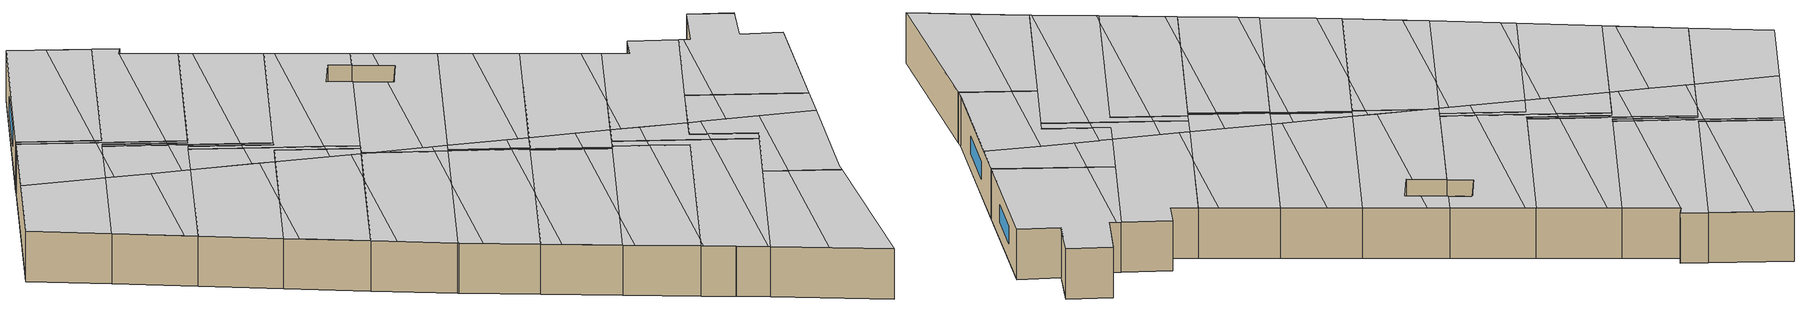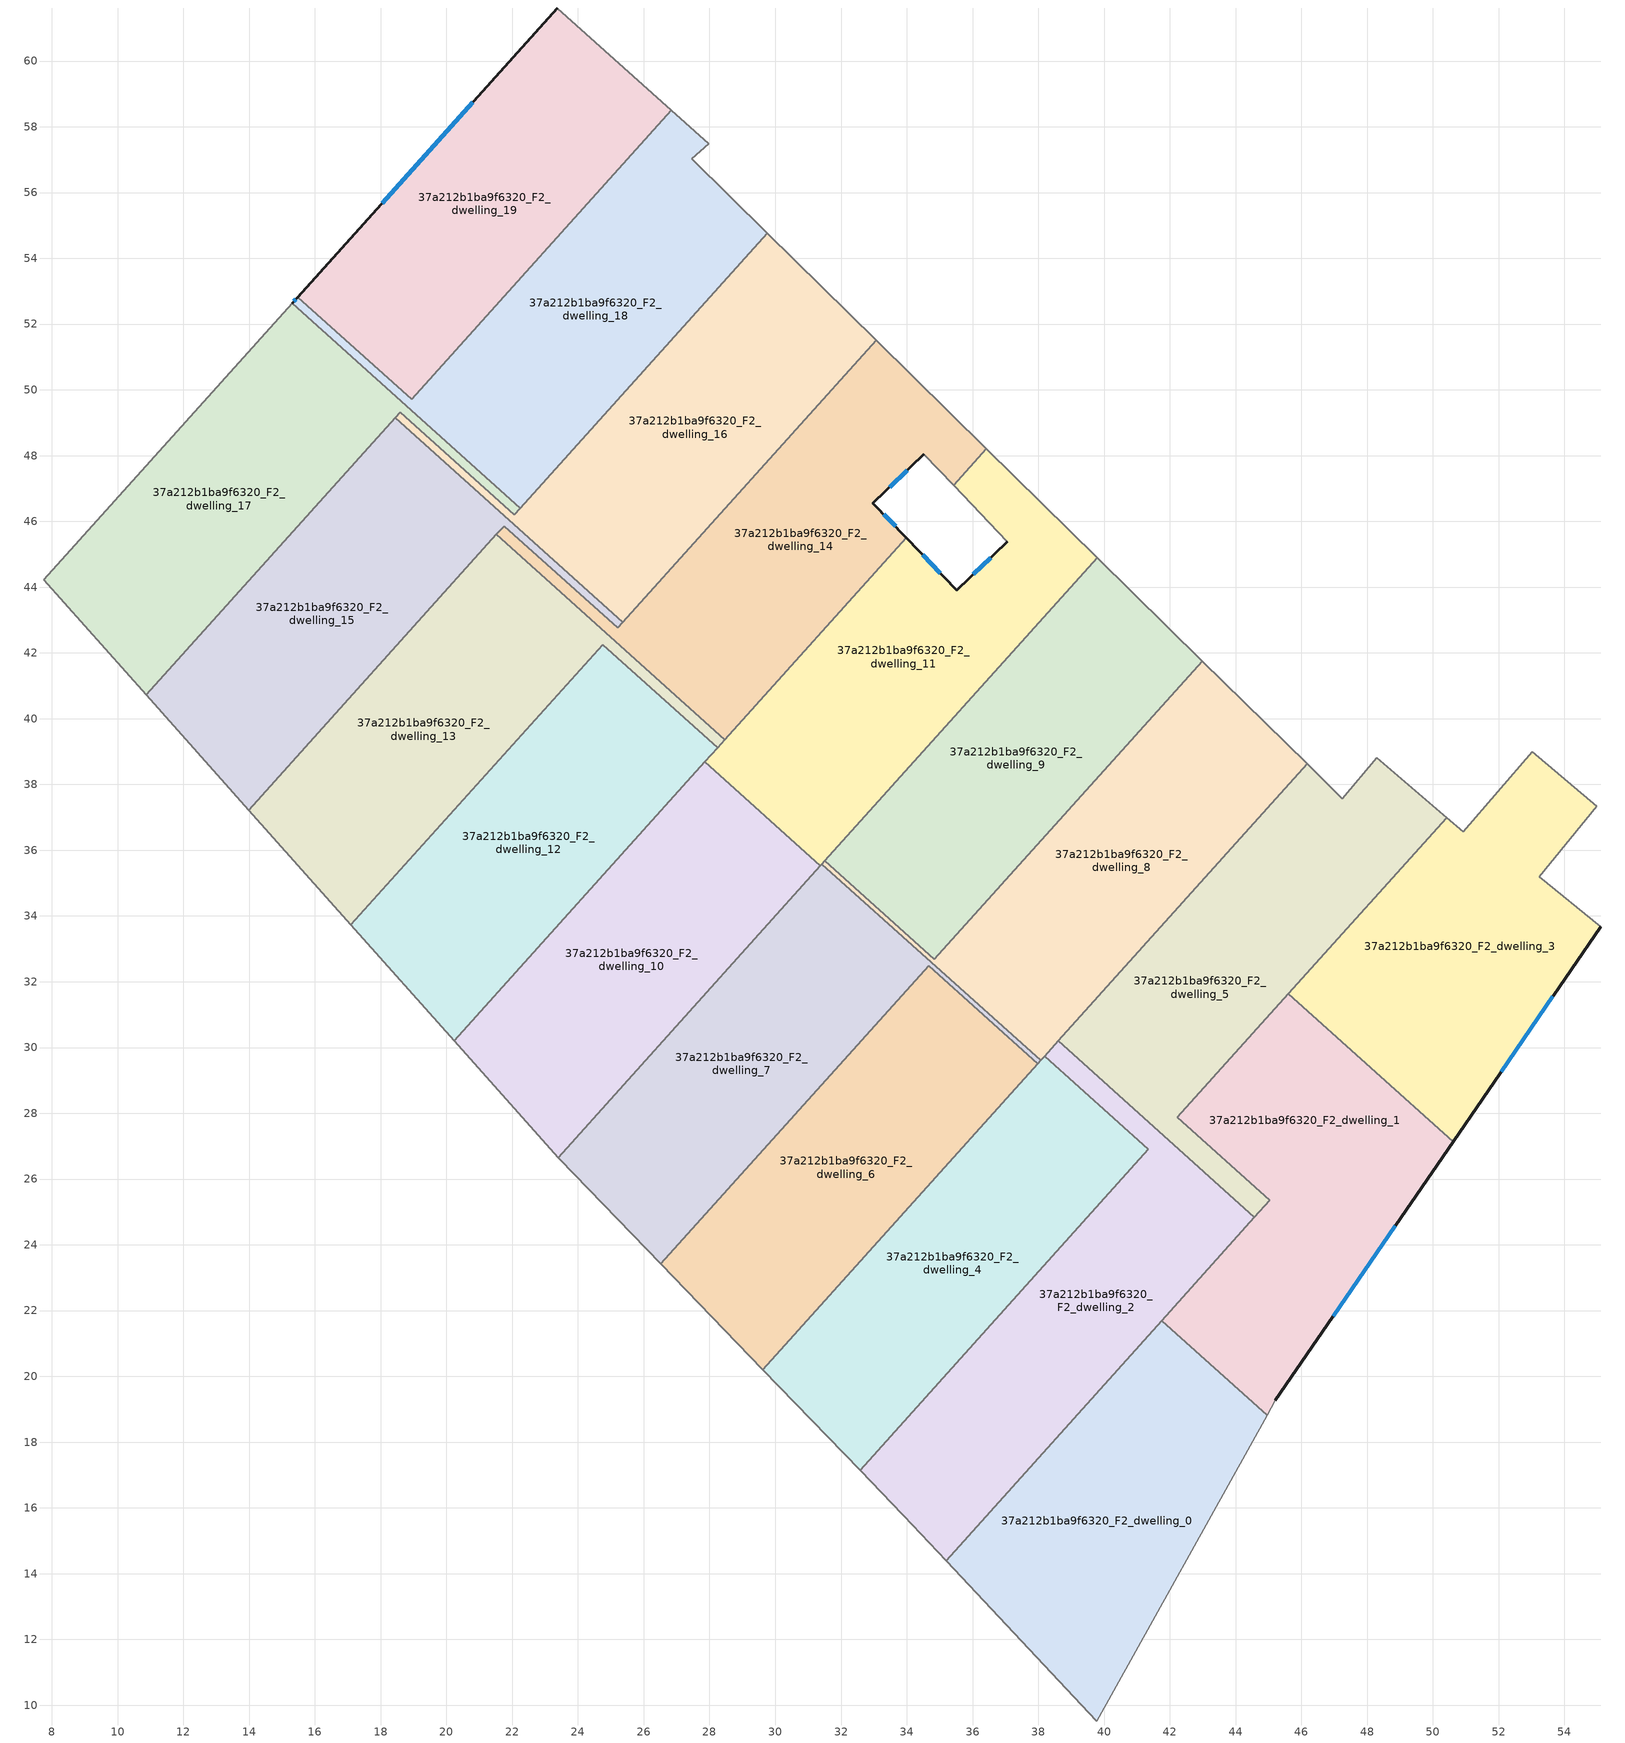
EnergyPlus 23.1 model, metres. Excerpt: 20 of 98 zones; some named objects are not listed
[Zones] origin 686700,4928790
37a212b1ba9f6320_F2_dwelling_0
 floor to 37a212b1ba9f6320_F1_dwelling_0 (EU_floor_Construction): 44.96,18.82 39.77,9.52 35.19,14.39 41.75,21.7 z6
 wall to 37a212b1ba9f6320_F2_dwelling_1 (EU_wall_Construction): 44.96,18.82 41.75,21.7 z6:9
 wall adiabatic (EU_wall_Construction): 35.19,14.39 39.77,9.52 44.96,18.82 z6:9
 wall to 37a212b1ba9f6320_F2_dwelling_2 (EU_wall_Construction): 41.75,21.7 35.19,14.39 z6:9
 ceiling to 37a212b1ba9f6320_F3_dwelling_9 (EU_floor_Construction): 39.77,9.52 44.96,18.82 42.78,20.77 37.38,12.07 z9
 ceiling to 37a212b1ba9f6320_F3_dwelling_10 (EU_floor_Construction): 37.38,12.07 42.78,20.77 41.75,21.7 35.19,14.39 z9
37a212b1ba9f6320_F2_dwelling_1
 floor to 37a212b1ba9f6320_F1_dwelling_1 (EU_floor_Construction): 50.61,27.14 45.21,19.27 44.96,18.82 41.75,21.7 45.04,25.36 42.23,27.88 45.61,31.64 z6
 wall outside (EU_wall_Construction): 45.21,19.27 50.61,27.14 z6:9
 wall to 37a212b1ba9f6320_F2_dwelling_5 (EU_wall_Construction): 45.61,31.64 42.23,27.88 45.04,25.36 44.57,24.84 z6:9
 wall to 37a212b1ba9f6320_F2_dwelling_3 (EU_wall_Construction): 50.61,27.14 45.61,31.64 z6:9
 wall adiabatic (EU_wall_Construction): 44.96,18.82 45.21,19.27 z6:9
 wall to 37a212b1ba9f6320_F2_dwelling_2 (EU_wall_Construction): 44.57,24.84 41.75,21.7 z6:9
 window (EU_Window_Construction): 46.97,21.83 48.86,24.58 z6.98:8.02
 ceiling to 37a212b1ba9f6320_F3_dwelling_10 (EU_floor_Construction): 42.78,20.77 46.6,26.92 43.86,28.63 42.98,27.21 45.04,25.36 41.75,21.7 z9
 ceiling to 37a212b1ba9f6320_F3_dwelling_9 (EU_floor_Construction): 45.21,19.27 49.31,25.24 46.6,26.92 42.78,20.77 44.96,18.82 z9
 ceiling to 37a212b1ba9f6320_F3_dwelling_0 (EU_floor_Construction): 49.31,25.24 50.61,27.14 46.76,30.61 45.06,27.88 z9
 ceiling to 37a212b1ba9f6320_F3_dwelling_1 (EU_floor_Construction): 45.06,27.88 46.76,30.61 45.61,31.64 43.24,29.01 z9
 ceiling to 37a212b1ba9f6320_F3_dwelling_11 (EU_floor_Construction): 42.98,27.21 43.86,28.63 43.24,29.01 42.23,27.88 z9
37a212b1ba9f6320_F2_dwelling_10
 floor to 37a212b1ba9f6320_F1_dwelling_10 (EU_floor_Construction): 31.37,35.53 23.4,26.65 20.24,30.2 27.86,38.68 z6
 wall adiabatic (EU_wall_Construction): 20.24,30.2 23.4,26.65 z6:9
 wall to 37a212b1ba9f6320_F2_dwelling_11 (EU_wall_Construction): 31.37,35.53 27.86,38.68 z6:9
 wall to 37a212b1ba9f6320_F2_dwelling_7 (EU_wall_Construction): 23.4,26.65 31.37,35.53 z6:9
 wall to 37a212b1ba9f6320_F2_dwelling_12 (EU_wall_Construction): 27.86,38.68 20.24,30.2 z6:9
 ceiling to 37a212b1ba9f6320_F3_dwelling_15 (EU_floor_Construction): 28.6,32.44 30.82,36.02 28.3,38.29 27.79,38.6 25.6,36.16 21.22,29.11 23.4,26.65 z9
 ceiling adiabatic (EU_roof_Construction): 28.6,32.44 31.37,35.53 30.82,36.02 z9; 28.3,38.29 27.86,38.68 27.79,38.6 z9
 ceiling to 37a212b1ba9f6320_F3_dwelling_16 (EU_floor_Construction): 21.22,29.11 25.6,36.16 20.24,30.2 z9
37a212b1ba9f6320_F2_dwelling_11
 floor to 37a212b1ba9f6320_F1_dwelling_11 (EU_floor_Construction): 39.79,44.9 31.37,35.53 27.86,38.68 33.99,45.5 35.52,43.91 37.06,45.38 35.42,47.1 36.42,48.21 z6
 wall outside (EU_wall_Construction): 37.06,45.38 35.52,43.91 33.99,45.5 z6:9
 wall adiabatic (EU_wall_Construction): 35.42,47.1 37.06,45.38 / 39.79,44.9 36.42,48.21 z6:9
 wall to 37a212b1ba9f6320_F2_dwelling_14 (EU_wall_Construction): 36.42,48.21 35.42,47.1 / 33.99,45.5 28.47,39.36 z6:9
 wall to 37a212b1ba9f6320_F2_dwelling_9 (EU_wall_Construction): 31.51,35.68 39.79,44.9 z6:9
 wall to 37a212b1ba9f6320_F2_dwelling_13 (EU_wall_Construction): 28.47,39.36 28.24,39.11 z6:9
 wall to 37a212b1ba9f6320_F2_dwelling_8 (EU_wall_Construction): 31.42,35.58 31.51,35.68 z6:9
 wall to 37a212b1ba9f6320_F2_dwelling_7 (EU_wall_Construction): 31.37,35.53 31.42,35.58 z6:9
 wall to 37a212b1ba9f6320_F2_dwelling_12 (EU_wall_Construction): 28.24,39.11 27.86,38.68 z6:9
 window (EU_Window_Construction): 36.56,44.9 36.02,44.39 / 35.02,44.43 34.49,44.98 z6.98:8.02
 ceiling to 37a212b1ba9f6320_F3_dwelling_3 (EU_floor_Construction): 31.87,36.07 39.79,44.9 37.29,47.36 36.45,46.01 37.06,45.38 35.52,43.91 35.29,44.14 30.72,36.78 z9
 ceiling to 37a212b1ba9f6320_F3_dwelling_15 (EU_floor_Construction): 30.82,36.02 31.14,36.53 28.3,38.29 z9
 ceiling to 37a212b1ba9f6320_F3_dwelling_4 (EU_floor_Construction): 30.72,36.78 35.29,44.14 33.99,45.5 27.86,38.68 28.31,38.28 z9; 36.45,46.01 37.29,47.36 36.42,48.21 35.42,47.1 z9
 ceiling adiabatic (EU_roof_Construction): 31.37,35.53 31.87,36.07 31.14,36.53 30.82,36.02 z9
37a212b1ba9f6320_F2_dwelling_12
 floor to 37a212b1ba9f6320_F1_dwelling_12 (EU_floor_Construction): 28.24,39.11 20.24,30.2 17.09,33.73 24.75,42.25 z6
 wall adiabatic (EU_wall_Construction): 17.09,33.73 20.24,30.2 z6:9
 wall to 37a212b1ba9f6320_F2_dwelling_13 (EU_wall_Construction): 28.24,39.11 24.75,42.25 17.09,33.73 z6:9
 ceiling to 37a212b1ba9f6320_F3_dwelling_16 (EU_floor_Construction): 25.6,36.16 27.3,38.91 23.73,41.12 20.27,37.27 17.67,33.09 20.24,30.2 z9
 ceiling to 37a212b1ba9f6320_F3_dwelling_15 (EU_floor_Construction): 25.6,36.16 27.79,38.6 27.3,38.91 z9
 ceiling to 37a212b1ba9f6320_F3_dwelling_5 (EU_floor_Construction): 26.31,39.53 26.83,40.38 24.75,42.25 23.73,41.12 z9
 ceiling to 37a212b1ba9f6320_F3_dwelling_17 (EU_floor_Construction): 17.67,33.09 20.27,37.27 17.09,33.73 z9
 ceiling to 37a212b1ba9f6320_F3_dwelling_4 (EU_floor_Construction): 27.79,38.6 28.24,39.11 26.83,40.38 26.31,39.53 z9
37a212b1ba9f6320_F2_dwelling_13
 floor to 37a212b1ba9f6320_F1_dwelling_13 (EU_floor_Construction): 24.75,42.25 17.09,33.73 13.99,37.22 21.52,45.6 28.47,39.36 28.24,39.11 z6
 wall adiabatic (EU_wall_Construction): 13.99,37.22 17.09,33.73 z6:9
 wall to 37a212b1ba9f6320_F2_dwelling_14 (EU_wall_Construction): 28.47,39.36 21.52,45.6 z6:9
 wall to 37a212b1ba9f6320_F2_dwelling_15 (EU_wall_Construction): 21.52,45.6 13.99,37.22 z6:9
 ceiling to 37a212b1ba9f6320_F3_dwelling_17 (EU_floor_Construction): 20.27,37.27 22.96,41.6 19.73,43.61 13.99,37.22 17.09,33.73 z9
 ceiling to 37a212b1ba9f6320_F3_dwelling_16 (EU_floor_Construction): 20.27,37.27 23.73,41.12 22.96,41.6 z9
 ceiling to 37a212b1ba9f6320_F3_dwelling_6 (EU_floor_Construction): 22.62,41.82 23.74,43.61 21.52,45.6 19.73,43.61 z9
 ceiling to 37a212b1ba9f6320_F3_dwelling_5 (EU_floor_Construction): 26.83,40.38 27.02,40.67 23.74,43.61 22.62,41.82 23.73,41.12 24.75,42.25 z9
 ceiling to 37a212b1ba9f6320_F3_dwelling_4 (EU_floor_Construction): 28.24,39.11 28.47,39.36 27.02,40.67 26.83,40.38 z9
37a212b1ba9f6320_F2_dwelling_14
 floor to 37a212b1ba9f6320_F1_dwelling_14 (EU_floor_Construction): 36.42,48.21 35.42,47.1 34.52,48.04 32.97,46.56 33.99,45.5 28.47,39.36 21.52,45.6 21.75,45.86 25.2,42.76 33.07,51.51 z6
 wall outside (EU_wall_Construction): 33.99,45.5 32.97,46.56 34.52,48.04 z6:9
 wall adiabatic (EU_wall_Construction): 34.52,48.04 35.42,47.1 / 36.42,48.21 33.07,51.51 z6:9
 wall to 37a212b1ba9f6320_F2_dwelling_15 (EU_wall_Construction): 25.36,42.93 25.2,42.76 21.75,45.86 21.52,45.6 z6:9
 wall to 37a212b1ba9f6320_F2_dwelling_16 (EU_wall_Construction): 33.07,51.51 25.36,42.93 z6:9
 window (EU_Window_Construction): 33.48,47.04 34.02,47.56 / 33.66,45.84 33.3,46.21 z6.98:8.02
 ceiling to 37a212b1ba9f6320_F3_dwelling_4 (EU_floor_Construction): 33.99,45.5 32.97,46.56 34.52,48.04 35.42,47.1 36.42,48.21 33.49,51.1 27.02,40.67 28.47,39.36 z9
 ceiling to 37a212b1ba9f6320_F3_dwelling_5 (EU_floor_Construction): 27.02,40.67 33.49,51.1 33.07,51.51 25.36,42.93 25.2,42.76 23.92,43.91 23.74,43.61 z9
 ceiling to 37a212b1ba9f6320_F3_dwelling_6 (EU_floor_Construction): 23.74,43.61 23.92,43.91 21.75,45.86 21.52,45.6 z9
37a212b1ba9f6320_F2_dwelling_15
 floor to 37a212b1ba9f6320_F1_dwelling_15 (EU_floor_Construction): 21.75,45.86 13.99,37.22 10.87,40.72 18.44,49.15 25.36,42.93 25.2,42.76 z6
 wall adiabatic (EU_wall_Construction): 10.87,40.72 13.99,37.22 z6:9
 wall to 37a212b1ba9f6320_F2_dwelling_16 (EU_wall_Construction): 25.36,42.93 18.44,49.15 z6:9
 wall to 37a212b1ba9f6320_F2_dwelling_17 (EU_wall_Construction): 18.44,49.15 10.87,40.72 z6:9
 ceiling to 37a212b1ba9f6320_F3_dwelling_18 (EU_floor_Construction): 13.49,37.78 17.84,44.78 15.71,46.11 10.87,40.72 z9
 ceiling to 37a212b1ba9f6320_F3_dwelling_17 (EU_floor_Construction): 13.99,37.22 19.73,43.61 17.84,44.78 13.49,37.78 z9
 ceiling to 37a212b1ba9f6320_F3_dwelling_8 (EU_floor_Construction): 16.11,45.86 17.52,48.12 15.71,46.11 16.03,45.91 z9
 ceiling to 37a212b1ba9f6320_F3_dwelling_7 (EU_floor_Construction): 19.3,43.88 21.09,46.77 18.44,49.15 17.52,48.12 16.11,45.86 z9
 ceiling to 37a212b1ba9f6320_F3_dwelling_6 (EU_floor_Construction): 23.92,43.91 24.05,44.11 21.09,46.77 19.3,43.88 19.73,43.61 21.52,45.6 21.75,45.86 z9
 ceiling to 37a212b1ba9f6320_F3_dwelling_5 (EU_floor_Construction): 25.2,42.76 25.36,42.93 24.05,44.11 23.92,43.91 z9
37a212b1ba9f6320_F2_dwelling_16
 floor to 37a212b1ba9f6320_F1_dwelling_16 (EU_floor_Construction): 33.07,51.51 25.36,42.93 18.44,49.15 18.6,49.32 22.06,46.21 29.76,54.77 z6
 wall to 37a212b1ba9f6320_F2_dwelling_17 (EU_wall_Construction): 22.24,46.4 22.06,46.21 18.6,49.32 18.44,49.15 z6:9
 wall adiabatic (EU_wall_Construction): 33.07,51.51 29.76,54.77 z6:9
 wall to 37a212b1ba9f6320_F2_dwelling_18 (EU_wall_Construction): 29.76,54.77 22.24,46.4 z6:9
 ceiling to 37a212b1ba9f6320_F3_dwelling_5 (EU_floor_Construction): 25.36,42.93 33.07,51.51 30.32,54.21 24.05,44.11 z9
 ceiling to 37a212b1ba9f6320_F3_dwelling_6 (EU_floor_Construction): 24.05,44.11 30.32,54.21 29.76,54.77 22.06,46.21 21.21,46.97 21.09,46.77 z9
 ceiling to 37a212b1ba9f6320_F3_dwelling_7 (EU_floor_Construction): 21.09,46.77 21.21,46.97 18.6,49.32 18.44,49.15 z9
37a212b1ba9f6320_F2_dwelling_17
 floor to 37a212b1ba9f6320_F1_dwelling_17 (EU_floor_Construction): 18.6,49.32 10.87,40.72 7.75,44.22 15.31,52.63 22.24,46.4 22.06,46.21 z6
 wall adiabatic (EU_wall_Construction): 15.31,52.63 7.75,44.22 10.87,40.72 z6:9
 wall to 37a212b1ba9f6320_F2_dwelling_18 (EU_wall_Construction): 22.24,46.4 15.31,52.63 z6:9
 ceiling to 37a212b1ba9f6320_F3_dwelling_8 (EU_floor_Construction): 17.52,48.13 18.52,49.74 15.31,52.63 11.69,48.6 15.71,46.11 z9
 ceiling to 37a212b1ba9f6320_F3_dwelling_18 (EU_floor_Construction): 10.87,40.72 15.71,46.11 11.69,48.6 7.75,44.22 z9
 ceiling to 37a212b1ba9f6320_F3_dwelling_7 (EU_floor_Construction): 21.21,46.97 21.35,47.19 18.52,49.74 17.52,48.13 18.6,49.32 z9
 ceiling to 37a212b1ba9f6320_F3_dwelling_6 (EU_floor_Construction): 22.06,46.21 22.24,46.4 21.35,47.19 21.21,46.97 z9
37a212b1ba9f6320_F2_dwelling_18
 floor to 37a212b1ba9f6320_F1_dwelling_18 (EU_floor_Construction): 27.97,57.48 27.46,57.03 29.76,54.77 22.24,46.4 15.31,52.63 15.48,52.82 18.94,49.71 26.84,58.5 z6
 wall outside (EU_wall_Construction): 15.48,52.82 15.31,52.63 z6:9
 wall to 37a212b1ba9f6320_F2_dwelling_19 (EU_wall_Construction): 26.84,58.5 18.94,49.71 15.48,52.82 z6:9
 wall adiabatic (EU_wall_Construction): 29.76,54.77 27.46,57.03 27.97,57.48 26.84,58.5 z6:9
 window (EU_Window_Construction): 15.42,52.76 15.36,52.69 z6.98:8.02
 ceiling to 37a212b1ba9f6320_F3_dwelling_7 (EU_floor_Construction): 21.35,47.19 27.46,57.03 27.97,57.48 26.84,58.5 18.94,49.71 18.66,49.96 18.52,49.74 z9
 ceiling to 37a212b1ba9f6320_F3_dwelling_6 (EU_floor_Construction): 22.24,46.4 29.76,54.77 27.46,57.03 21.35,47.19 z9
 ceiling to 37a212b1ba9f6320_F3_dwelling_8 (EU_floor_Construction): 18.52,49.74 18.66,49.96 15.48,52.82 15.31,52.63 z9
37a212b1ba9f6320_F2_dwelling_19
 floor to 37a212b1ba9f6320_F1_dwelling_19 (EU_floor_Construction): 26.84,58.5 18.94,49.71 15.48,52.82 23.38,61.61 z6
 wall outside (EU_wall_Construction): 23.38,61.61 15.48,52.82 z6:9
 wall adiabatic (EU_wall_Construction): 26.84,58.5 23.38,61.61 z6:9
 window (EU_Window_Construction): 20.81,58.75 18.05,55.68 z6.98:8.02
 ceiling to 37a212b1ba9f6320_F3_dwelling_7 (EU_floor_Construction): 18.94,49.71 26.84,58.5 24.99,60.16 18.66,49.96 z9
 ceiling adiabatic (EU_roof_Construction): 18.66,49.96 24.99,60.16 26.84,58.5 23.38,61.61 15.48,52.82 z9
37a212b1ba9f6320_F2_dwelling_2
 floor to 37a212b1ba9f6320_F1_dwelling_2 (EU_floor_Construction): 41.35,26.9 38.19,29.74 38.6,30.2 44.57,24.84 35.19,14.39 33.91,15.77 33.89,15.79 32.58,17.14 z6
 wall adiabatic (EU_wall_Construction): 32.58,17.14 33.89,15.79 33.91,15.77 35.19,14.39 z6:9
 wall to 37a212b1ba9f6320_F2_dwelling_4 (EU_wall_Construction): 38.19,29.74 41.35,26.9 32.58,17.14 z6:9
 wall to 37a212b1ba9f6320_F2_dwelling_5 (EU_wall_Construction): 44.57,24.84 38.6,30.2 z6:9
 wall to 37a212b1ba9f6320_F2_dwelling_8 (EU_wall_Construction): 38.6,30.2 38.19,29.74 z6:9
 ceiling to 37a212b1ba9f6320_F3_dwelling_11 (EU_floor_Construction): 35.09,14.5 42.61,26.61 40.03,28.92 39.7,28.38 41.35,26.9 33.03,17.64 32.67,17.05 33.89,15.79 33.91,15.77 z9
 ceiling to 37a212b1ba9f6320_F3_dwelling_12 (EU_floor_Construction): 39.7,28.38 40.03,28.92 38.6,30.2 38.19,29.74 z9; 32.67,17.05 33.03,17.64 32.58,17.14 z9
 ceiling to 37a212b1ba9f6320_F3_dwelling_10 (EU_floor_Construction): 35.19,14.39 44.57,24.84 42.61,26.61 35.09,14.5 z9
37a212b1ba9f6320_F2_dwelling_3
 floor to 37a212b1ba9f6320_F1_dwelling_3 (EU_floor_Construction): 54.98,37.34 53.23,35.19 55.1,33.68 50.61,27.14 45.61,31.64 50.42,36.99 50.92,36.56 53.02,39 z6
 wall outside (EU_wall_Construction): 50.61,27.14 55.1,33.68 z6:9
 wall adiabatic (EU_wall_Construction): 55.1,33.68 53.23,35.19 54.98,37.34 53.02,39 50.92,36.56 50.42,36.99 z6:9
 wall to 37a212b1ba9f6320_F2_dwelling_5 (EU_wall_Construction): 50.42,36.99 45.61,31.64 z6:9
 window (EU_Window_Construction): 52.08,29.27 53.64,31.55 z6.98:8.02
 ceiling to 37a212b1ba9f6320_F3_dwelling_0 (EU_floor_Construction): 50.61,27.14 55.1,33.68 53.23,35.18 54.98,37.34 53.02,39 50.92,36.56 50.61,36.82 46.76,30.61 z9
 ceiling to 37a212b1ba9f6320_F3_dwelling_1 (EU_floor_Construction): 46.76,30.61 50.61,36.82 50.41,36.99 45.61,31.64 z9
37a212b1ba9f6320_F2_dwelling_4
 floor to 37a212b1ba9f6320_F1_dwelling_4 (EU_floor_Construction): 41.35,26.9 32.58,17.14 29.62,20.2 38.19,29.74 z6
 wall adiabatic (EU_wall_Construction): 29.62,20.2 32.58,17.14 z6:9
 wall to 37a212b1ba9f6320_F2_dwelling_6 (EU_wall_Construction): 37.98,29.51 29.62,20.2 z6:9
 wall to 37a212b1ba9f6320_F2_dwelling_7 (EU_wall_Construction): 38.07,29.61 37.98,29.51 z6:9
 wall to 37a212b1ba9f6320_F2_dwelling_8 (EU_wall_Construction): 38.19,29.74 38.07,29.61 z6:9
 ceiling to 37a212b1ba9f6320_F3_dwelling_12 (EU_floor_Construction): 33.03,17.64 39.7,28.38 38.19,29.74 32.08,22.94 30.08,19.72 32.58,17.14 z9
 ceiling to 37a212b1ba9f6320_F3_dwelling_11 (EU_floor_Construction): 33.03,17.64 41.35,26.9 39.7,28.38 z9
 ceiling to 37a212b1ba9f6320_F3_dwelling_13 (EU_floor_Construction): 30.08,19.72 32.08,22.94 29.62,20.2 z9
37a212b1ba9f6320_F2_dwelling_5
 floor to 37a212b1ba9f6320_F1_dwelling_5 (EU_floor_Construction): 50.42,36.99 42.23,27.88 45.04,25.36 44.57,24.84 38.6,30.2 46.17,38.62 47.24,37.57 48.29,38.81 z6
 wall adiabatic (EU_wall_Construction): 50.42,36.99 48.29,38.81 47.24,37.57 46.17,38.62 z6:9
 wall to 37a212b1ba9f6320_F2_dwelling_8 (EU_wall_Construction): 46.17,38.62 38.6,30.2 z6:9
 ceiling to 37a212b1ba9f6320_F3_dwelling_1 (EU_floor_Construction): 43.24,29.01 50.41,36.99 48.29,38.81 47.24,37.57 46.17,38.62 41.92,33.89 40.1,30.96 z9
 ceiling to 37a212b1ba9f6320_F3_dwelling_11 (EU_floor_Construction): 42.61,26.61 42.98,27.21 42.23,27.88 43.24,29.01 40.97,30.42 40.03,28.92 z9
 ceiling to 37a212b1ba9f6320_F3_dwelling_2 (EU_floor_Construction): 40.1,30.96 41.92,33.89 39.58,31.28 z9
 ceiling to 37a212b1ba9f6320_F3_dwelling_10 (EU_floor_Construction): 44.57,24.84 45.04,25.36 42.98,27.21 42.61,26.61 z9
 ceiling to 37a212b1ba9f6320_F3_dwelling_12 (EU_floor_Construction): 40.03,28.92 40.97,30.42 39.58,31.28 38.6,30.2 z9
37a212b1ba9f6320_F2_dwelling_6
 floor to 37a212b1ba9f6320_F1_dwelling_6 (EU_floor_Construction): 37.98,29.51 29.62,20.2 26.52,23.42 34.67,32.49 z6
 wall adiabatic (EU_wall_Construction): 26.52,23.42 29.62,20.2 z6:9
 wall to 37a212b1ba9f6320_F2_dwelling_7 (EU_wall_Construction): 37.98,29.51 34.67,32.49 26.52,23.42 z6:9
 ceiling to 37a212b1ba9f6320_F3_dwelling_13 (EU_floor_Construction): 32.08,22.94 36.81,30.56 34.67,32.49 30.86,28.25 27.33,22.57 29.62,20.2 z9
 ceiling to 37a212b1ba9f6320_F3_dwelling_14 (EU_floor_Construction): 27.33,22.57 30.86,28.25 26.52,23.42 z9
 ceiling to 37a212b1ba9f6320_F3_dwelling_12 (EU_floor_Construction): 32.08,22.94 37.98,29.51 36.81,30.56 z9
37a212b1ba9f6320_F2_dwelling_7
 floor to 37a212b1ba9f6320_F1_dwelling_7 (EU_floor_Construction): 34.67,32.49 26.52,23.42 23.45,26.6 23.4,26.65 31.42,35.58 38.07,29.61 37.98,29.51 z6
 wall adiabatic (EU_wall_Construction): 23.4,26.65 23.45,26.6 26.52,23.42 z6:9
 wall to 37a212b1ba9f6320_F2_dwelling_8 (EU_wall_Construction): 38.07,29.61 31.42,35.58 z6:9
 ceiling to 37a212b1ba9f6320_F3_dwelling_14 (EU_floor_Construction): 30.86,28.25 33.98,33.28 31.42,35.58 28.6,32.44 24.38,25.64 26.52,23.42 z9
 ceiling to 37a212b1ba9f6320_F3_dwelling_15 (EU_floor_Construction): 24.38,25.64 28.6,32.44 23.4,26.65 23.45,26.6 z9
 ceiling to 37a212b1ba9f6320_F3_dwelling_13 (EU_floor_Construction): 36.81,30.56 36.88,30.67 33.98,33.28 30.86,28.25 34.67,32.49 z9
 ceiling to 37a212b1ba9f6320_F3_dwelling_12 (EU_floor_Construction): 37.98,29.51 38.07,29.61 36.88,30.67 36.81,30.56 z9
37a212b1ba9f6320_F2_dwelling_8
 floor to 37a212b1ba9f6320_F1_dwelling_8 (EU_floor_Construction): 46.17,38.62 38.07,29.61 31.42,35.58 31.51,35.68 34.84,32.68 42.99,41.75 z6
 wall to 37a212b1ba9f6320_F2_dwelling_9 (EU_wall_Construction): 42.99,41.75 34.84,32.68 31.51,35.68 z6:9
 wall adiabatic (EU_wall_Construction): 46.17,38.62 42.99,41.75 z6:9
 ceiling to 37a212b1ba9f6320_F3_dwelling_2 (EU_floor_Construction): 41.92,33.89 45.36,39.42 42.99,41.75 35.73,33.67 39.58,31.28 z9
 ceiling to 37a212b1ba9f6320_F3_dwelling_1 (EU_floor_Construction): 41.92,33.89 46.17,38.62 45.36,39.42 z9
 ceiling to 37a212b1ba9f6320_F3_dwelling_13 (EU_floor_Construction): 36.88,30.67 37.91,32.32 35.73,33.67 34.84,32.68 34.05,33.39 33.98,33.28 z9
 ceiling to 37a212b1ba9f6320_F3_dwelling_12 (EU_floor_Construction): 38.07,29.61 39.58,31.28 37.91,32.32 36.88,30.67 z9
 ceiling to 37a212b1ba9f6320_F3_dwelling_14 (EU_floor_Construction): 33.98,33.28 34.05,33.39 31.51,35.68 31.42,35.58 z9
37a212b1ba9f6320_F2_dwelling_9
 floor to 37a212b1ba9f6320_F1_dwelling_9 (EU_floor_Construction): 42.99,41.75 34.84,32.68 31.51,35.68 39.79,44.9 z6
 wall adiabatic (EU_wall_Construction): 42.99,41.75 39.79,44.9 z6:9
 ceiling to 37a212b1ba9f6320_F3_dwelling_3 (EU_floor_Construction): 35.2,34 41.14,43.57 39.79,44.9 31.87,36.07 z9
 ceiling to 37a212b1ba9f6320_F3_dwelling_14 (EU_floor_Construction): 34.05,33.39 34.65,34.35 31.87,36.07 31.51,35.68 z9
 ceiling to 37a212b1ba9f6320_F3_dwelling_2 (EU_floor_Construction): 35.73,33.67 42.99,41.75 41.14,43.57 35.2,34 z9
 ceiling to 37a212b1ba9f6320_F3_dwelling_13 (EU_floor_Construction): 34.84,32.68 35.73,33.67 34.65,34.35 34.05,33.39 z9
[Building]
EU S2 Campaign: North Axis=0; Terrain=City; Solar Distribution=FullExterior
[Site:Location]
Bologna: Latitude=44.5; Longitude=11.25; Time Zone=1; Elevation=37
[SizingPeriod:WeatherFileDays]
AnnualSizingPeriod: Begin Month=1; Begin Day of Month=1; End Month=12; End Day of Month=31; Day of Week for Start Day=Monday; Use Weather File Daylight Saving Period=No; Use Weather File Rain and Snow Indicators=No
[MATERIAL]
EU_InternalMass_Material: Roughness=MediumRough; Thickness=0.1; Conductivity=1; Density=1800; Specific Heat=900; Thermal Absorptance=0.9; Solar Absorptance=0.7; Visible Absorptance=0.7
[MATERIAL:NOMASS] Roughness=MediumRough; Thermal Absorptance=0.9; Solar Absorptance=0.7; Visible Absorptance=0.7
Name | Thermal Resistance
EU_wall_NoMass | 0.905828
EU_roof_NoMass | 0.37593
EU_floor_NoMass | 0.67114
[WINDOWMATERIAL:SIMPLEGLAZINGSYSTEM]
EU_Window_SimpleGlazing: UFactor=4.52486; Solar Heat Gain Coefficient=0.85; Visible Transmittance=0.85
[CONSTRUCTION]
EU_wall_Construction: EU_wall_NoMass
EU_roof_Construction: EU_roof_NoMass
EU_floor_Construction: EU_floor_NoMass
EU_Window_Construction: EU_Window_SimpleGlazing
EU_InternalMass_Construction: EU_InternalMass_Material
[ZONE] Type=1; Multiplier=1; Ceiling Height=autocalculate; Floor Area=autocalculate; Part of Total Floor Area=Yes
Name | Volume
37a212b1ba9f6320_F2_dwelling_0; 37a212b1ba9f6320_F2_dwelling_8 | 165.234
37a212b1ba9f6320_F2_dwelling_1 | 165.235
37a212b1ba9f6320_F2_dwelling_10 | 165.24
37a212b1ba9f6320_F2_dwelling_11 | 165.227
37a212b1ba9f6320_F2_dwelling_12 | 165.223
37a212b1ba9f6320_F2_dwelling_13 | 165.222
37a212b1ba9f6320_F2_dwelling_14; 37a212b1ba9f6320_F2_dwelling_3 | 165.239
37a212b1ba9f6320_F2_dwelling_15 | 165.25
37a212b1ba9f6320_F2_dwelling_16; 37a212b1ba9f6320_F2_dwelling_17 | 165.238
37a212b1ba9f6320_F2_dwelling_18 | 165.248
37a212b1ba9f6320_F2_dwelling_19 | 165.241
37a212b1ba9f6320_F2_dwelling_2 | 165.242
37a212b1ba9f6320_F2_dwelling_4 | 165.268
37a212b1ba9f6320_F2_dwelling_5 | 165.219
37a212b1ba9f6320_F2_dwelling_6 | 165.229
37a212b1ba9f6320_F2_dwelling_7 | 165.243
37a212b1ba9f6320_F2_dwelling_9 | 165.244
[INTERNALMASS] Construction=EU_InternalMass_Construction
Name | Zone or ZoneList | Surface Area
37a212b1ba9f6320_F2_dwelling_0_EU_InternalMass | 37a212b1ba9f6320_F2_dwelling_0 | 55.0779
37a212b1ba9f6320_F2_dwelling_1_EU_InternalMass | 37a212b1ba9f6320_F2_dwelling_1 | 55.0785
37a212b1ba9f6320_F2_dwelling_2_EU_InternalMass | 37a212b1ba9f6320_F2_dwelling_2 | 55.0807
37a212b1ba9f6320_F2_dwelling_3_EU_InternalMass | 37a212b1ba9f6320_F2_dwelling_3 | 55.0797
37a212b1ba9f6320_F2_dwelling_4_EU_InternalMass | 37a212b1ba9f6320_F2_dwelling_4 | 55.0878
37a212b1ba9f6320_F2_dwelling_5_EU_InternalMass | 37a212b1ba9f6320_F2_dwelling_5 | 55.073
37a212b1ba9f6320_F2_dwelling_6_EU_InternalMass | 37a212b1ba9f6320_F2_dwelling_6 | 55.0774
37a212b1ba9f6320_F2_dwelling_7_EU_InternalMass | 37a212b1ba9f6320_F2_dwelling_7 | 55.0806
37a212b1ba9f6320_F2_dwelling_8_EU_InternalMass | 37a212b1ba9f6320_F2_dwelling_8 | 55.0779
37a212b1ba9f6320_F2_dwelling_9_EU_InternalMass | 37a212b1ba9f6320_F2_dwelling_9 | 55.0823
37a212b1ba9f6320_F2_dwelling_10_EU_InternalMass | 37a212b1ba9f6320_F2_dwelling_10 | 55.0798
37a212b1ba9f6320_F2_dwelling_11_EU_InternalMass | 37a212b1ba9f6320_F2_dwelling_11 | 55.0766
37a212b1ba9f6320_F2_dwelling_12_EU_InternalMass | 37a212b1ba9f6320_F2_dwelling_12 | 55.0743
37a212b1ba9f6320_F2_dwelling_13_EU_InternalMass | 37a212b1ba9f6320_F2_dwelling_13 | 55.0732
37a212b1ba9f6320_F2_dwelling_14_EU_InternalMass | 37a212b1ba9f6320_F2_dwelling_14 | 55.0791
37a212b1ba9f6320_F2_dwelling_15_EU_InternalMass | 37a212b1ba9f6320_F2_dwelling_15 | 55.0834
37a212b1ba9f6320_F2_dwelling_16_EU_InternalMass | 37a212b1ba9f6320_F2_dwelling_16 | 55.0796
37a212b1ba9f6320_F2_dwelling_17_EU_InternalMass | 37a212b1ba9f6320_F2_dwelling_17 | 55.0792
37a212b1ba9f6320_F2_dwelling_18_EU_InternalMass | 37a212b1ba9f6320_F2_dwelling_18 | 55.0826
37a212b1ba9f6320_F2_dwelling_19_EU_InternalMass | 37a212b1ba9f6320_F2_dwelling_19 | 55.0801
[OTHEREQUIPMENT] Fuel Type=Electricity; Design Level Calculation Method=Watts/Area; Power per Zone Floor Area=1; Fraction Latent=0; Fraction Radiant=0; Fraction Lost=0; Carbon Dioxide Generation Rate=0; EndUse Subcategory=EU_Step8_InternalGains
Name | Zone or ZoneList or Space or SpaceList | Schedule
EU_Step8_InternalGain_37a212b1ba9f6320_F2_dwelling_0_f000 | 37a212b1ba9f6320_F2_dwelling_0 | EU_Step8_GainSchedule_37a212b1ba9f6320_F2_dwelling_0_f000
EU_Step8_InternalGain_37a212b1ba9f6320_F2_dwelling_1_f000 | 37a212b1ba9f6320_F2_dwelling_1 | EU_Step8_GainSchedule_37a212b1ba9f6320_F2_dwelling_1_f000
EU_Step8_InternalGain_37a212b1ba9f6320_F2_dwelling_2_f000 | 37a212b1ba9f6320_F2_dwelling_2 | EU_Step8_GainSchedule_37a212b1ba9f6320_F2_dwelling_2_f000
EU_Step8_InternalGain_37a212b1ba9f6320_F2_dwelling_3_f000 | 37a212b1ba9f6320_F2_dwelling_3 | EU_Step8_GainSchedule_37a212b1ba9f6320_F2_dwelling_3_f000
EU_Step8_InternalGain_37a212b1ba9f6320_F2_dwelling_4_f000 | 37a212b1ba9f6320_F2_dwelling_4 | EU_Step8_GainSchedule_37a212b1ba9f6320_F2_dwelling_4_f000
EU_Step8_InternalGain_37a212b1ba9f6320_F2_dwelling_5_f000 | 37a212b1ba9f6320_F2_dwelling_5 | EU_Step8_GainSchedule_37a212b1ba9f6320_F2_dwelling_5_f000
EU_Step8_InternalGain_37a212b1ba9f6320_F2_dwelling_6_f000 | 37a212b1ba9f6320_F2_dwelling_6 | EU_Step8_GainSchedule_37a212b1ba9f6320_F2_dwelling_6_f000
EU_Step8_InternalGain_37a212b1ba9f6320_F2_dwelling_7_f000 | 37a212b1ba9f6320_F2_dwelling_7 | EU_Step8_GainSchedule_37a212b1ba9f6320_F2_dwelling_7_f000
EU_Step8_InternalGain_37a212b1ba9f6320_F2_dwelling_8_f000 | 37a212b1ba9f6320_F2_dwelling_8 | EU_Step8_GainSchedule_37a212b1ba9f6320_F2_dwelling_8_f000
EU_Step8_InternalGain_37a212b1ba9f6320_F2_dwelling_9_f000 | 37a212b1ba9f6320_F2_dwelling_9 | EU_Step8_GainSchedule_37a212b1ba9f6320_F2_dwelling_9_f000
EU_Step8_InternalGain_37a212b1ba9f6320_F2_dwelling_10_f000 | 37a212b1ba9f6320_F2_dwelling_10 | EU_Step8_GainSchedule_37a212b1ba9f6320_F2_dwelling_10_f000
EU_Step8_InternalGain_37a212b1ba9f6320_F2_dwelling_11_f000 | 37a212b1ba9f6320_F2_dwelling_11 | EU_Step8_GainSchedule_37a212b1ba9f6320_F2_dwelling_11_f000
EU_Step8_InternalGain_37a212b1ba9f6320_F2_dwelling_12_f000 | 37a212b1ba9f6320_F2_dwelling_12 | EU_Step8_GainSchedule_37a212b1ba9f6320_F2_dwelling_12_f000
EU_Step8_InternalGain_37a212b1ba9f6320_F2_dwelling_13_f000 | 37a212b1ba9f6320_F2_dwelling_13 | EU_Step8_GainSchedule_37a212b1ba9f6320_F2_dwelling_13_f000
EU_Step8_InternalGain_37a212b1ba9f6320_F2_dwelling_14_f000 | 37a212b1ba9f6320_F2_dwelling_14 | EU_Step8_GainSchedule_37a212b1ba9f6320_F2_dwelling_14_f000
EU_Step8_InternalGain_37a212b1ba9f6320_F2_dwelling_15_f000 | 37a212b1ba9f6320_F2_dwelling_15 | EU_Step8_GainSchedule_37a212b1ba9f6320_F2_dwelling_15_f000
EU_Step8_InternalGain_37a212b1ba9f6320_F2_dwelling_16_f000 | 37a212b1ba9f6320_F2_dwelling_16 | EU_Step8_GainSchedule_37a212b1ba9f6320_F2_dwelling_16_f000
EU_Step8_InternalGain_37a212b1ba9f6320_F2_dwelling_17_f000 | 37a212b1ba9f6320_F2_dwelling_17 | EU_Step8_GainSchedule_37a212b1ba9f6320_F2_dwelling_17_f000
EU_Step8_InternalGain_37a212b1ba9f6320_F2_dwelling_18_f000 | 37a212b1ba9f6320_F2_dwelling_18 | EU_Step8_GainSchedule_37a212b1ba9f6320_F2_dwelling_18_f000
EU_Step8_InternalGain_37a212b1ba9f6320_F2_dwelling_19_f000 | 37a212b1ba9f6320_F2_dwelling_19 | EU_Step8_GainSchedule_37a212b1ba9f6320_F2_dwelling_19_f000
[ZONEVENTILATION:DESIGNFLOWRATE] Schedule=EU_AlwaysOn; Design Flow Rate Calculation Method=AirChanges/Hour; Air Changes per Hour=0.73129; Ventilation Type=Natural; Fan Pressure Rise=0; Fan Total Efficiency=1; Constant Term Coefficient=1; Temperature Term Coefficient=0; Velocity Term Coefficient=0; Velocity Squared Term Coefficient=0; Minimum Indoor Temperature=-100; Maximum Indoor Temperature=100; Delta Temperature=-100; Minimum Outdoor Temperature=-100; Maximum Outdoor Temperature=100; Maximum Wind Speed=40
Name | Zone or ZoneList or Space or SpaceList
EU_ConstantAir_37a212b1ba9f6320_F2_dwelling_0 | 37a212b1ba9f6320_F2_dwelling_0
EU_ConstantAir_37a212b1ba9f6320_F2_dwelling_1 | 37a212b1ba9f6320_F2_dwelling_1
EU_ConstantAir_37a212b1ba9f6320_F2_dwelling_2 | 37a212b1ba9f6320_F2_dwelling_2
EU_ConstantAir_37a212b1ba9f6320_F2_dwelling_3 | 37a212b1ba9f6320_F2_dwelling_3
EU_ConstantAir_37a212b1ba9f6320_F2_dwelling_4 | 37a212b1ba9f6320_F2_dwelling_4
EU_ConstantAir_37a212b1ba9f6320_F2_dwelling_5 | 37a212b1ba9f6320_F2_dwelling_5
EU_ConstantAir_37a212b1ba9f6320_F2_dwelling_6 | 37a212b1ba9f6320_F2_dwelling_6
EU_ConstantAir_37a212b1ba9f6320_F2_dwelling_7 | 37a212b1ba9f6320_F2_dwelling_7
EU_ConstantAir_37a212b1ba9f6320_F2_dwelling_8 | 37a212b1ba9f6320_F2_dwelling_8
EU_ConstantAir_37a212b1ba9f6320_F2_dwelling_9 | 37a212b1ba9f6320_F2_dwelling_9
EU_ConstantAir_37a212b1ba9f6320_F2_dwelling_10 | 37a212b1ba9f6320_F2_dwelling_10
EU_ConstantAir_37a212b1ba9f6320_F2_dwelling_11 | 37a212b1ba9f6320_F2_dwelling_11
EU_ConstantAir_37a212b1ba9f6320_F2_dwelling_12 | 37a212b1ba9f6320_F2_dwelling_12
EU_ConstantAir_37a212b1ba9f6320_F2_dwelling_13 | 37a212b1ba9f6320_F2_dwelling_13
EU_ConstantAir_37a212b1ba9f6320_F2_dwelling_14 | 37a212b1ba9f6320_F2_dwelling_14
EU_ConstantAir_37a212b1ba9f6320_F2_dwelling_15 | 37a212b1ba9f6320_F2_dwelling_15
EU_ConstantAir_37a212b1ba9f6320_F2_dwelling_16 | 37a212b1ba9f6320_F2_dwelling_16
EU_ConstantAir_37a212b1ba9f6320_F2_dwelling_17 | 37a212b1ba9f6320_F2_dwelling_17
EU_ConstantAir_37a212b1ba9f6320_F2_dwelling_18 | 37a212b1ba9f6320_F2_dwelling_18
EU_ConstantAir_37a212b1ba9f6320_F2_dwelling_19 | 37a212b1ba9f6320_F2_dwelling_19
[HVACTEMPLATE:ZONE:IDEALLOADSAIRSYSTEM] System Availability Schedule=EU_AlwaysOn; Maximum Heating Supply Air Temperature=50; Minimum Cooling Supply Air Temperature=13; Maximum Heating Supply Air Humidity Ratio=0.0156; Minimum Cooling Supply Air Humidity Ratio=0.0077; Heating Limit=NoLimit; Cooling Limit=NoLimit; Heating Availability Schedule=EU_AlwaysOn; Cooling Availability Schedule=EU_CoolingOff; Dehumidification Control Type=ConstantSensibleHeatRatio; Cooling Sensible Heat Ratio=0.7; Dehumidification Setpoint=60; Humidification Control Type=None; Humidification Setpoint=30; Outdoor Air Method=None; Outdoor Air Flow Rate per Person=0.00944; Outdoor Air Flow Rate per Zone Floor Area=0; Outdoor Air Flow Rate per Zone=0; Demand Controlled Ventilation Type=None; Outdoor Air Economizer Type=NoEconomizer; Heat Recovery Type=None; Sensible Heat Recovery Effectiveness=0.7; Latent Heat Recovery Effectiveness=0.65
Name | Template Thermostat
37a212b1ba9f6320_F2_dwelling_0 | EU_HeatOnly_37a212b1ba9f6320_F2_dwelling_0
37a212b1ba9f6320_F2_dwelling_1 | EU_HeatOnly_37a212b1ba9f6320_F2_dwelling_1
37a212b1ba9f6320_F2_dwelling_2 | EU_HeatOnly_37a212b1ba9f6320_F2_dwelling_2
37a212b1ba9f6320_F2_dwelling_3 | EU_HeatOnly_37a212b1ba9f6320_F2_dwelling_3
37a212b1ba9f6320_F2_dwelling_4 | EU_HeatOnly_37a212b1ba9f6320_F2_dwelling_4
37a212b1ba9f6320_F2_dwelling_5 | EU_HeatOnly_37a212b1ba9f6320_F2_dwelling_5
37a212b1ba9f6320_F2_dwelling_6 | EU_HeatOnly_37a212b1ba9f6320_F2_dwelling_6
37a212b1ba9f6320_F2_dwelling_7 | EU_HeatOnly_37a212b1ba9f6320_F2_dwelling_7
37a212b1ba9f6320_F2_dwelling_8 | EU_HeatOnly_37a212b1ba9f6320_F2_dwelling_8
37a212b1ba9f6320_F2_dwelling_9 | EU_HeatOnly_37a212b1ba9f6320_F2_dwelling_9
37a212b1ba9f6320_F2_dwelling_10 | EU_HeatOnly_37a212b1ba9f6320_F2_dwelling_10
37a212b1ba9f6320_F2_dwelling_11 | EU_HeatOnly_37a212b1ba9f6320_F2_dwelling_11
37a212b1ba9f6320_F2_dwelling_12 | EU_HeatOnly_37a212b1ba9f6320_F2_dwelling_12
37a212b1ba9f6320_F2_dwelling_13 | EU_HeatOnly_37a212b1ba9f6320_F2_dwelling_13
37a212b1ba9f6320_F2_dwelling_14 | EU_HeatOnly_37a212b1ba9f6320_F2_dwelling_14
37a212b1ba9f6320_F2_dwelling_15 | EU_HeatOnly_37a212b1ba9f6320_F2_dwelling_15
37a212b1ba9f6320_F2_dwelling_16 | EU_HeatOnly_37a212b1ba9f6320_F2_dwelling_16
37a212b1ba9f6320_F2_dwelling_17 | EU_HeatOnly_37a212b1ba9f6320_F2_dwelling_17
37a212b1ba9f6320_F2_dwelling_18 | EU_HeatOnly_37a212b1ba9f6320_F2_dwelling_18
37a212b1ba9f6320_F2_dwelling_19 | EU_HeatOnly_37a212b1ba9f6320_F2_dwelling_19
[SIZING:ZONE] Zone Cooling Design Supply Air Temperature Input Method=SupplyAirTemperature; Zone Cooling Design Supply Air Temperature=13; Zone Heating Design Supply Air Temperature Input Method=SupplyAirTemperature; Zone Heating Design Supply Air Temperature=50; Zone Cooling Design Supply Air Humidity Ratio=0.008; Zone Heating Design Supply Air Humidity Ratio=0.008; Cooling Design Air Flow Method=DesignDay; Cooling Design Air Flow Rate=0; Cooling Minimum Air Flow per Zone Floor Area=0.000762; Cooling Minimum Air Flow=0; Cooling Minimum Air Flow Fraction=0.2; Heating Design Air Flow Method=DesignDay; Heating Design Air Flow Rate=0; Heating Maximum Air Flow per Zone Floor Area=0.002032; Heating Maximum Air Flow=0.141576; Heating Maximum Air Flow Fraction=0.3; Account for Dedicated Outdoor Air System=No; Dedicated Outdoor Air System Control Strategy=NeutralSupplyAir; Dedicated Outdoor Air Low Setpoint Temperature for Design=autosize; Dedicated Outdoor Air High Setpoint Temperature for Design=autosize; Zone Load Sizing Method=Sensible Load Only No Latent Load; Zone Latent Cooling Design Supply Air Humidity Ratio Input Method=HumidityRatioDifference; Zone Cooling Design Supply Air Humidity Ratio Difference=0.005; Zone Latent Heating Design Supply Air Humidity Ratio Input Method=HumidityRatioDifference; Zone Humidification Design Supply Air Humidity Ratio Difference=0.005
37a212b1ba9f6320_F2_dwelling_0; 37a212b1ba9f6320_F2_dwelling_1; 37a212b1ba9f6320_F2_dwelling_2; 37a212b1ba9f6320_F2_dwelling_3; 37a212b1ba9f6320_F2_dwelling_4; 37a212b1ba9f6320_F2_dwelling_5; 37a212b1ba9f6320_F2_dwelling_6; 37a212b1ba9f6320_F2_dwelling_7; 37a212b1ba9f6320_F2_dwelling_8; 37a212b1ba9f6320_F2_dwelling_9; 37a212b1ba9f6320_F2_dwelling_10; 37a212b1ba9f6320_F2_dwelling_11; 37a212b1ba9f6320_F2_dwelling_12; 37a212b1ba9f6320_F2_dwelling_13; 37a212b1ba9f6320_F2_dwelling_14; 37a212b1ba9f6320_F2_dwelling_15; 37a212b1ba9f6320_F2_dwelling_16; 37a212b1ba9f6320_F2_dwelling_17; 37a212b1ba9f6320_F2_dwelling_18; 37a212b1ba9f6320_F2_dwelling_19
[SCHEDULE:CONSTANT]
Name | Hourly Value
EU_AlwaysOn | 1
EU_CoolingOff | 0
[SCHEDULE:FILE] Column Number=1; Rows to Skip at Top=0; Number of Hours of Data=8760; Column Separator=Comma; Interpolate to Timestep=No; Minutes per Item=60; Adjust Schedule for Daylight Savings=Yes
Name | File
EU_Step8_GainSchedule_37a212b1ba9f6320_F2_dwelling_0_f000 | ../../schedules/37a212b1ba9f6320/37a212b1ba9f6320_F2_dwelling_0_f000_gain.csv
EU_Step8_GainSchedule_37a212b1ba9f6320_F2_dwelling_1_f000 | ../../schedules/37a212b1ba9f6320/37a212b1ba9f6320_F2_dwelling_1_f000_gain.csv
EU_Step8_GainSchedule_37a212b1ba9f6320_F2_dwelling_2_f000 | ../../schedules/37a212b1ba9f6320/37a212b1ba9f6320_F2_dwelling_2_f000_gain.csv
EU_Step8_GainSchedule_37a212b1ba9f6320_F2_dwelling_3_f000 | ../../schedules/37a212b1ba9f6320/37a212b1ba9f6320_F2_dwelling_3_f000_gain.csv
EU_Step8_GainSchedule_37a212b1ba9f6320_F2_dwelling_4_f000 | ../../schedules/37a212b1ba9f6320/37a212b1ba9f6320_F2_dwelling_4_f000_gain.csv
EU_Step8_GainSchedule_37a212b1ba9f6320_F2_dwelling_5_f000 | ../../schedules/37a212b1ba9f6320/37a212b1ba9f6320_F2_dwelling_5_f000_gain.csv
EU_Step8_GainSchedule_37a212b1ba9f6320_F2_dwelling_6_f000 | ../../schedules/37a212b1ba9f6320/37a212b1ba9f6320_F2_dwelling_6_f000_gain.csv
EU_Step8_GainSchedule_37a212b1ba9f6320_F2_dwelling_7_f000 | ../../schedules/37a212b1ba9f6320/37a212b1ba9f6320_F2_dwelling_7_f000_gain.csv
EU_Step8_GainSchedule_37a212b1ba9f6320_F2_dwelling_8_f000 | ../../schedules/37a212b1ba9f6320/37a212b1ba9f6320_F2_dwelling_8_f000_gain.csv
EU_Step8_GainSchedule_37a212b1ba9f6320_F2_dwelling_9_f000 | ../../schedules/37a212b1ba9f6320/37a212b1ba9f6320_F2_dwelling_9_f000_gain.csv
EU_Step8_GainSchedule_37a212b1ba9f6320_F2_dwelling_10_f000 | ../../schedules/37a212b1ba9f6320/37a212b1ba9f6320_F2_dwelling_10_f000_gain.csv
EU_Step8_GainSchedule_37a212b1ba9f6320_F2_dwelling_11_f000 | ../../schedules/37a212b1ba9f6320/37a212b1ba9f6320_F2_dwelling_11_f000_gain.csv
EU_Step8_GainSchedule_37a212b1ba9f6320_F2_dwelling_12_f000 | ../../schedules/37a212b1ba9f6320/37a212b1ba9f6320_F2_dwelling_12_f000_gain.csv
EU_Step8_GainSchedule_37a212b1ba9f6320_F2_dwelling_13_f000 | ../../schedules/37a212b1ba9f6320/37a212b1ba9f6320_F2_dwelling_13_f000_gain.csv
EU_Step8_GainSchedule_37a212b1ba9f6320_F2_dwelling_14_f000 | ../../schedules/37a212b1ba9f6320/37a212b1ba9f6320_F2_dwelling_14_f000_gain.csv
EU_Step8_GainSchedule_37a212b1ba9f6320_F2_dwelling_15_f000 | ../../schedules/37a212b1ba9f6320/37a212b1ba9f6320_F2_dwelling_15_f000_gain.csv
EU_Step8_GainSchedule_37a212b1ba9f6320_F2_dwelling_16_f000 | ../../schedules/37a212b1ba9f6320/37a212b1ba9f6320_F2_dwelling_16_f000_gain.csv
EU_Step8_GainSchedule_37a212b1ba9f6320_F2_dwelling_17_f000 | ../../schedules/37a212b1ba9f6320/37a212b1ba9f6320_F2_dwelling_17_f000_gain.csv
EU_Step8_GainSchedule_37a212b1ba9f6320_F2_dwelling_18_f000 | ../../schedules/37a212b1ba9f6320/37a212b1ba9f6320_F2_dwelling_18_f000_gain.csv
EU_Step8_GainSchedule_37a212b1ba9f6320_F2_dwelling_19_f000 | ../../schedules/37a212b1ba9f6320/37a212b1ba9f6320_F2_dwelling_19_f000_gain.csv
